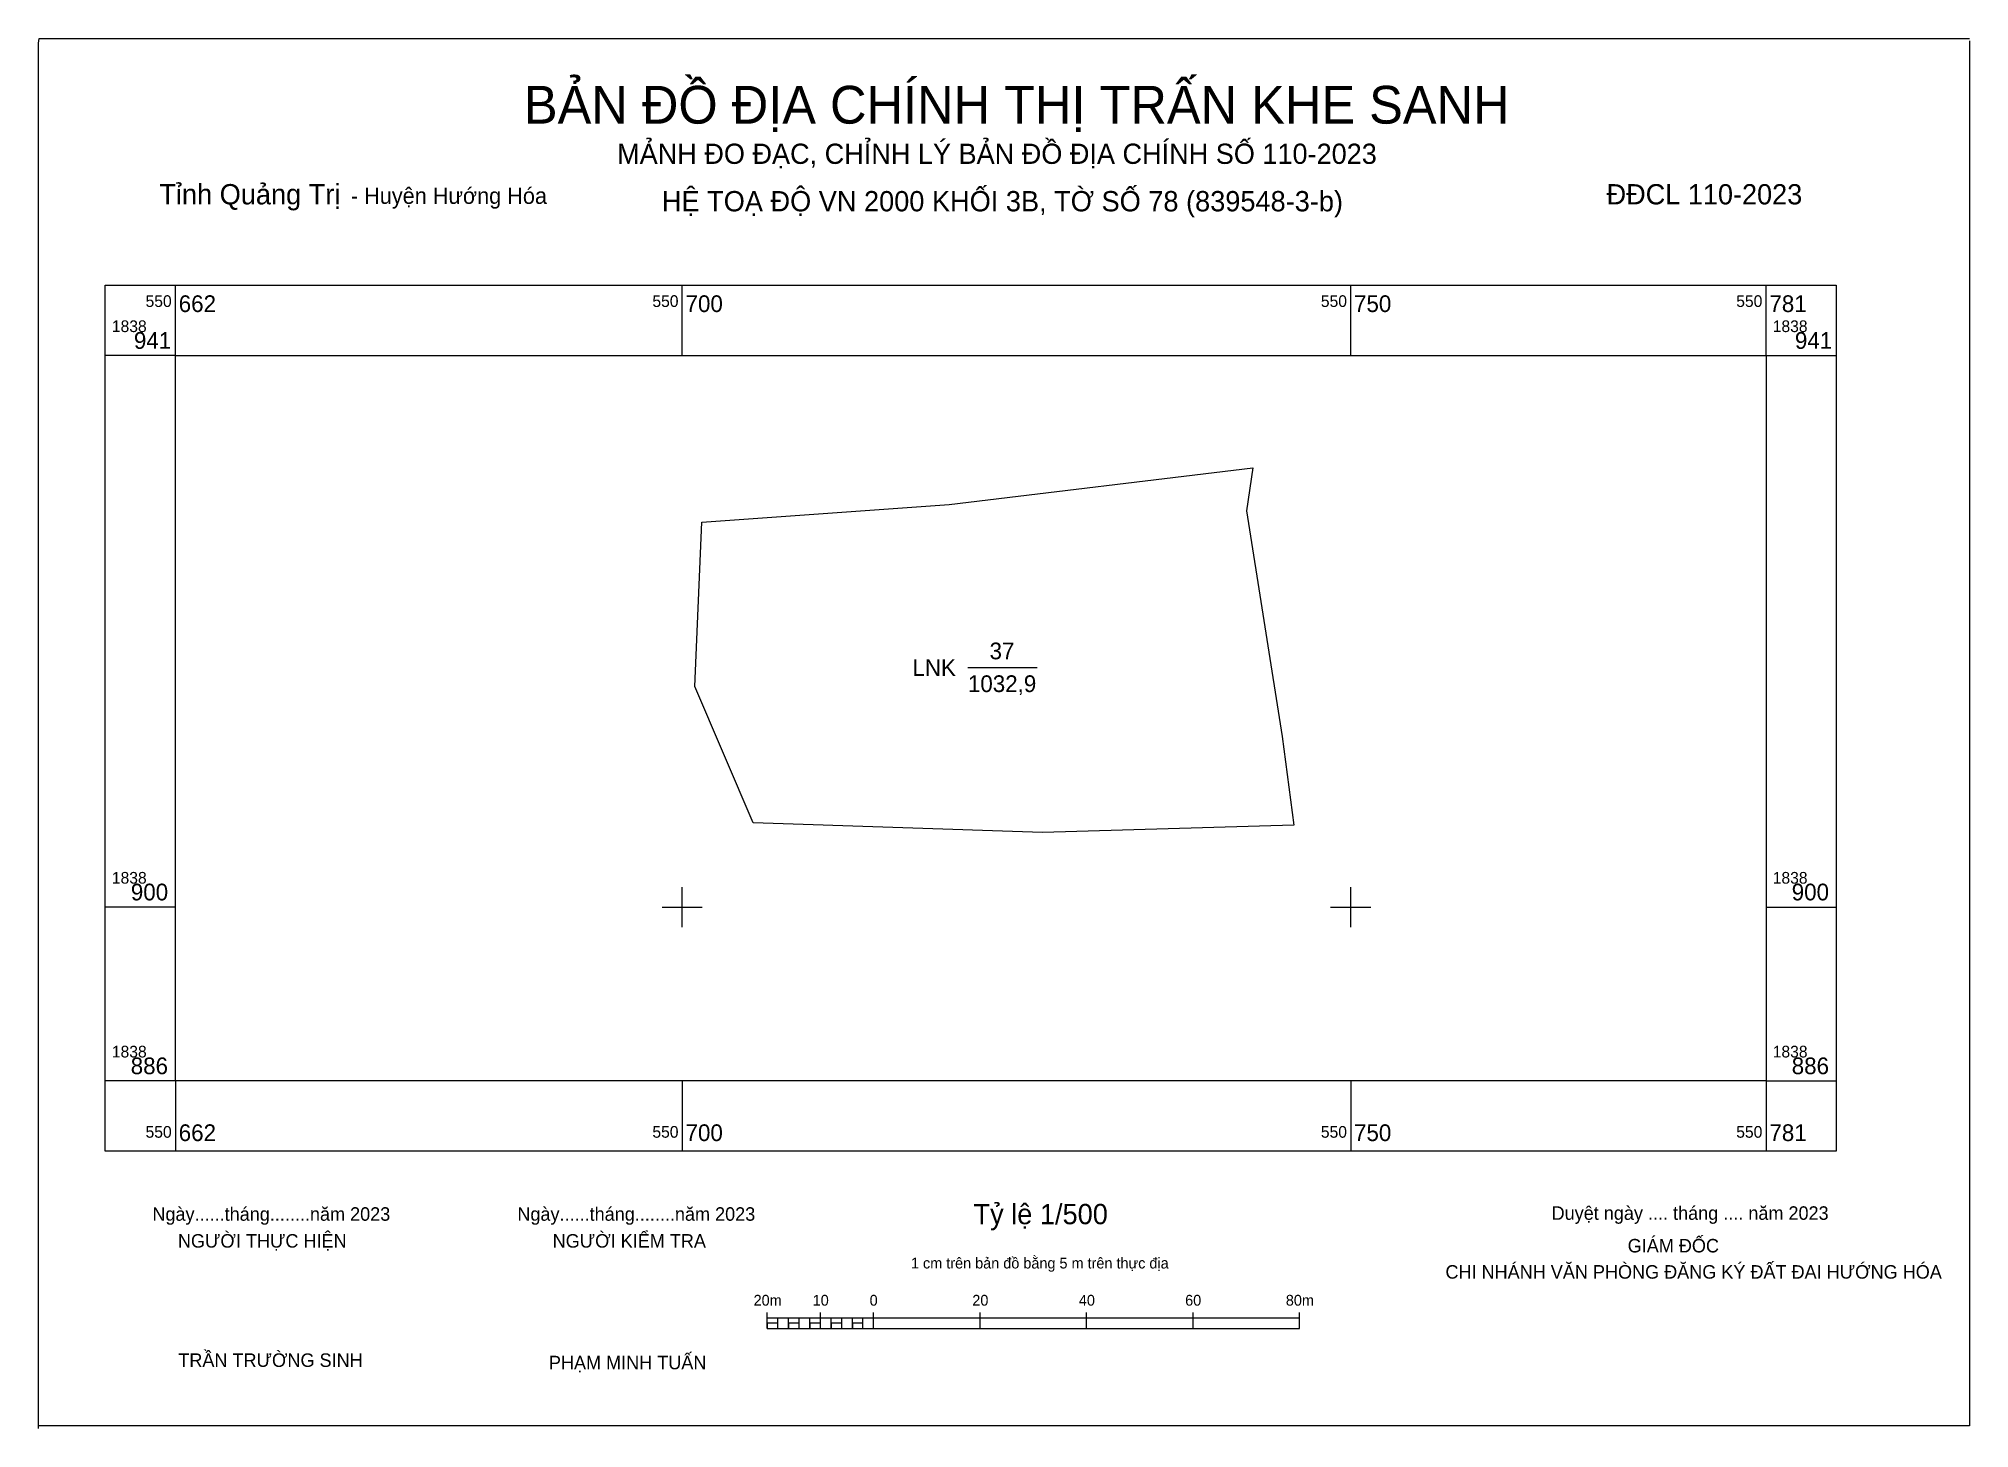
# Model space of a CAD drawing. Extents: x 550652 to 550796, y 1838861 to 1838965.
import ezdxf

# ---------------------------------------------------------------- set-up
doc = ezdxf.new("R2010")
doc.units = 0
for name, color, linetype in [('Level 10', 7, 'Continuous'), ('Level 13', 7, 'Continuous'), ('Level 2', 7, 'Continuous'), ('Level 27', 7, 'Continuous'), ('Level 4', 7, 'Continuous'), ('Level 63', 7, 'Continuous')]:
    doc.layers.add(name, color=color, linetype=linetype)

msp = doc.modelspace()

# ---------------------------------------------------------------- linework, layer by layer
at = {"layer": 'Level 10'}
msp.add_lwpolyline([(550745.75, 1838906.13), (550726.96, 1838905.58), (550705.32, 1838906.31), (550700.94, 1838916.49), (550701.47, 1838928.78), (550719.98, 1838930.1), (550742.68, 1838932.86), (550742.2, 1838929.64), (550744.88, 1838912.75), (550745.75, 1838906.13)], dxfattribs=at)
at = {"layer": 'Level 13'}
msp.add_line((550721.37, 1838917.91), (550726.55, 1838917.91), dxfattribs=at)
at = {"layer": 'Level 2'}
for p, q in [((550706.36, 1838868.48), (550706.36, 1838869.69)), ((550710.34, 1838868.48), (550710.34, 1838869.69)), ((550714.32, 1838868.48), (550714.32, 1838869.69)), ((550722.28, 1838868.48), (550722.28, 1838869.69)), ((550730.24, 1838868.48), (550730.24, 1838869.69)), ((550738.21, 1838868.48), (550738.21, 1838869.69)), ((550746.17, 1838868.48), (550746.17, 1838869.69)), ((550706.36, 1838869.29), (550746.17, 1838869.29)), ((550706.36, 1838868.48), (550746.17, 1838868.48)), ((550707.16, 1838868.48), (550707.16, 1838869.29)), ((550707.95, 1838868.48), (550707.95, 1838869.29)), ((550708.75, 1838868.48), (550708.75, 1838869.29)), ((550709.54, 1838868.48), (550709.54, 1838869.29)), ((550711.14, 1838868.48), (550711.14, 1838869.29)), ((550711.93, 1838868.48), (550711.93, 1838869.29)), ((550712.73, 1838868.48), (550712.73, 1838869.29)), ((550713.52, 1838868.48), (550713.52, 1838869.29))]:
    msp.add_line(p, q, dxfattribs=at)
for points in [[(550706.36, 1838868.48), (550707.16, 1838868.48), (550707.16, 1838868.88), (550706.36, 1838868.88)], [(550707.95, 1838868.48), (550708.75, 1838868.48), (550708.75, 1838868.88), (550707.95, 1838868.88)], [(550709.54, 1838868.48), (550710.34, 1838868.48), (550710.34, 1838868.88), (550709.54, 1838868.88)], [(550711.14, 1838868.48), (550711.93, 1838868.48), (550711.93, 1838868.88), (550711.14, 1838868.88)], [(550712.73, 1838868.48), (550713.52, 1838868.48), (550713.52, 1838868.88), (550712.73, 1838868.88)]]:
    msp.add_lwpolyline(points, close=True, dxfattribs=at)
at = {"layer": 'Level 27'}
for p, q in [((550651.86, 1838964.61), (550651.9, 1838964.95)), ((550651.9, 1838964.95), (550796.28, 1838964.95)), ((550796.28, 1838964.79), (550796.28, 1838861.2)), ((550651.86, 1838861.01), (550651.86, 1838964.61)), ((550796.28, 1838861.2), (550651.9, 1838861.2))]:
    msp.add_line(p, q, dxfattribs=at)
at = {"layer": 'Level 63'}
for p, q in [((550662.09, 1838941.25), (550662.09, 1838946.5)), ((550700, 1838941.25), (550700, 1838946.5)), ((550750, 1838941.25), (550750, 1838946.5)), ((550781.07, 1838941.25), (550781.07, 1838946.5)), ((550662.09, 1838941.25), (550656.84, 1838941.25)), ((550781.07, 1838941.25), (550786.32, 1838941.25)), ((550700, 1838898.5), (550700, 1838901.5)), ((550750, 1838898.5), (550750, 1838901.5)), ((550662.09, 1838900), (550656.84, 1838900)), ((550698.5, 1838900), (550701.5, 1838900)), ((550748.5, 1838900), (550751.5, 1838900)), ((550781.07, 1838900), (550786.32, 1838900)), ((550662.09, 1838887), (550656.84, 1838887)), ((550662.09, 1838887), (550662.09, 1838881.75)), ((550700, 1838887), (550700, 1838881.75)), ((550750, 1838887), (550750, 1838881.75)), ((550781.07, 1838887), (550781.07, 1838881.75)), ((550781.07, 1838887), (550786.32, 1838887))]:
    msp.add_line(p, q, dxfattribs=at)
for points in [[(550656.84, 1838946.5), (550786.32, 1838946.5), (550786.32, 1838881.75), (550656.84, 1838881.75), (550656.84, 1838946.5)], [(550662.09, 1838941.25), (550781.07, 1838941.25), (550781.07, 1838887), (550662.09, 1838887), (550662.09, 1838941.25)]]:
    msp.add_lwpolyline(points, dxfattribs=at)

# ---------------------------------------------------------------- texts
at = {"layer": 'Level 13'}
msp.add_text('37', height=1.25, dxfattribs=at).set_placement((550722.99, 1838918.53))
at = {"layer": 'Level 2'}
for s, height, p in [('BẢN ĐỒ ĐỊA CHÍNH THỊ TRẤN KHE SANH', 2.827, (550688.16, 1838958.59)), ('MẢNH ĐO ĐẠC, CHỈNH LÝ BẢN ĐỒ ĐỊA CHÍNH SỐ 110-2023', 1.5143, (550695.13, 1838955.58)), ('Tỉnh Quảng Trị', 1.5185, (550660.89, 1838952.55)), ('- Huyện Hướng Hóa', 1.2116, (550675.22, 1838952.59)), ('HỆ TOẠ ĐỘ VN 2000 KHỐI 3B, TỜ SỐ 78 (839548-3-b)', 1.5185, (550698.48, 1838952.03)), (' ĐĐCL 110-2023', 1.5143, (550768.58, 1838952.55)), ('LNK', 1.25, (550717.22, 1838917.28)), ('Ngày......tháng........năm 2023', 1.0099, (550660.37, 1838876.54)), ('Ngày......tháng........năm 2023', 1.0099, (550687.67, 1838876.54)), ('Tỷ lệ 1/500', 1.5189, (550721.79, 1838876.28)), ('Duyệt ngày .... tháng .... năm 2023', 1.0099, (550765.03, 1838876.61)), ('NGƯỜI THỰC HIỆN', 1.0099, (550662.28, 1838874.53)), ('NGƯỜI KIỂM TRA', 1.0099, (550690.31, 1838874.53)), ('GIÁM ĐỐC', 1.01, (550770.72, 1838874.17)), ('1 cm trên bản đồ bằng 5 m trên thực địa', 0.8078, (550717.11, 1838872.97)), ('CHI NHÁNH VĂN PHÒNG ĐĂNG KÝ ĐẤT ĐAI HƯỚNG HÓA', 1.0099, (550757.09, 1838872.21)), ('20m', 0.808, (550705.34, 1838870.19)), ('10', 0.808, (550709.76, 1838870.19)), ('0', 0.808, (550714.02, 1838870.19)), ('20', 0.808, (550721.7, 1838870.19)), ('40', 0.808, (550729.67, 1838870.19)), ('60', 0.808, (550737.62, 1838870.19)), ('80m', 0.808, (550745.15, 1838870.19)), ('TRẦN TRƯỜNG SINH', 1.0099, (550662.31, 1838865.61)), ('PHẠM MINH TUẤN', 1.0099, (550690.03, 1838865.43))]:
    msp.add_text(s, height=height, dxfattribs=at).set_placement(p)
at = {"layer": 'Level 4'}
msp.add_text('1032,9', height=1.25, dxfattribs=at).set_placement((550721.37, 1838916.08))
at = {"layer": 'Level 63'}
for s, height, p in [('550', 0.875, (550659.86, 1838944.88)), ('662', 1.25, (550662.34, 1838944.5)), ('550', 0.875, (550697.77, 1838944.88)), ('700', 1.25, (550700.25, 1838944.5)), ('550', 0.875, (550747.77, 1838944.88)), ('750', 1.25, (550750.25, 1838944.5)), ('550', 0.875, (550778.84, 1838944.88)), ('781', 1.25, (550781.32, 1838944.5)), ('1838', 0.875, (550657.34, 1838943)), ('1838', 0.875, (550781.57, 1838943)), ('941', 1.25, (550658.99, 1838941.75)), ('941', 1.25, (550783.23, 1838941.75)), ('1838', 0.875, (550657.34, 1838901.75)), ('1838', 0.875, (550781.57, 1838901.75)), ('900', 1.25, (550658.76, 1838900.5)), ('900', 1.25, (550782.99, 1838900.5)), ('1838', 0.875, (550657.34, 1838888.75)), ('1838', 0.875, (550781.57, 1838888.75)), ('886', 1.25, (550658.75, 1838887.5)), ('886', 1.25, (550782.99, 1838887.5)), ('550', 0.875, (550659.86, 1838882.75)), ('662', 1.25, (550662.34, 1838882.5)), ('550', 0.875, (550697.77, 1838882.75)), ('700', 1.25, (550700.25, 1838882.5)), ('550', 0.875, (550747.77, 1838882.75)), ('750', 1.25, (550750.25, 1838882.5)), ('550', 0.875, (550778.84, 1838882.75)), ('781', 1.25, (550781.32, 1838882.5))]:
    msp.add_text(s, height=height, dxfattribs=at).set_placement(p)

doc.saveas('drawing.dxf')
